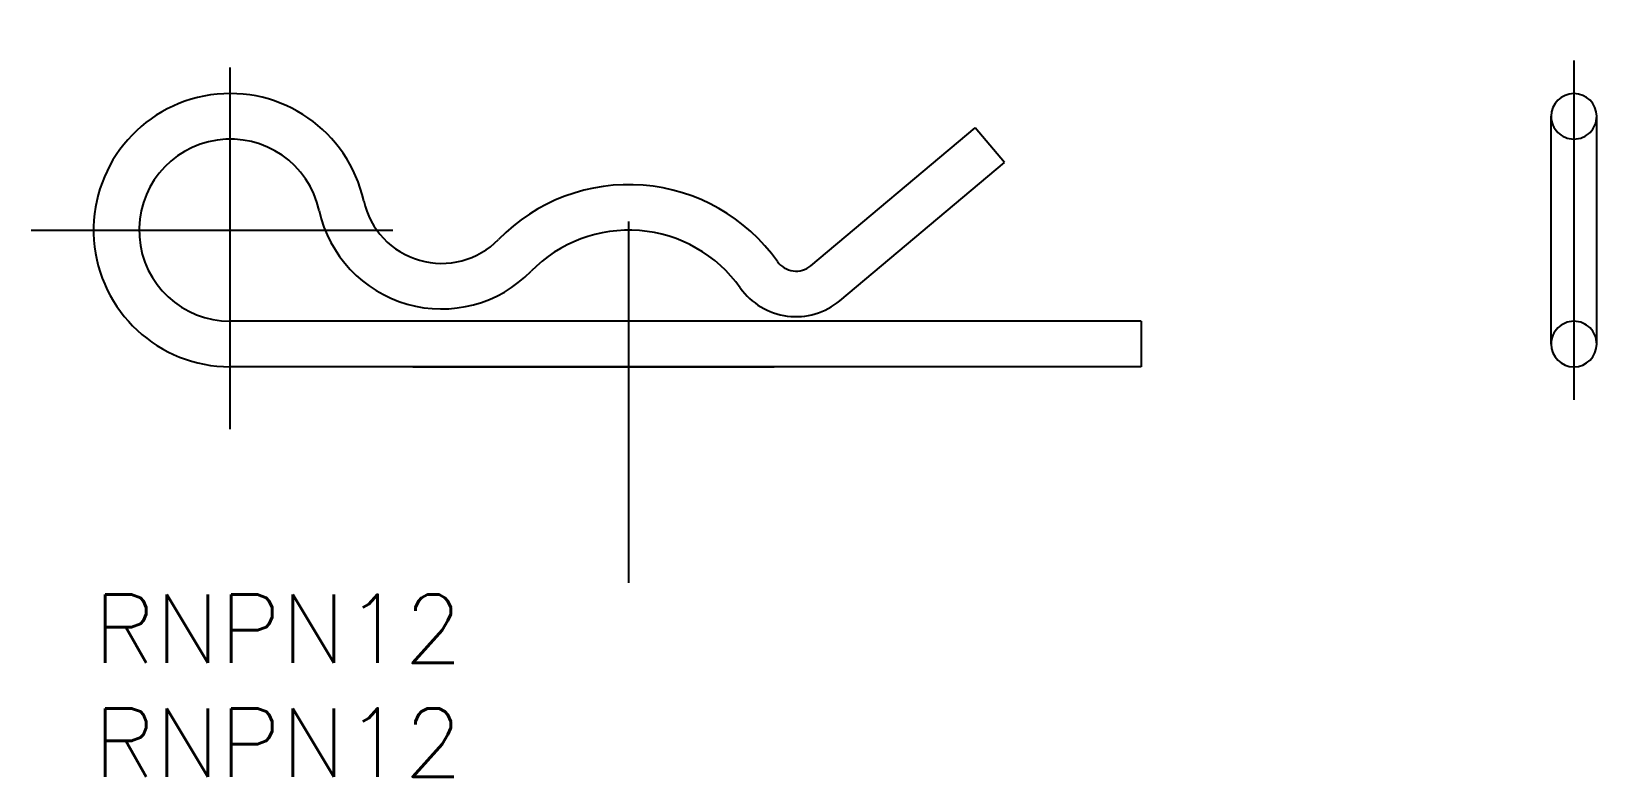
# Model space of a CAD drawing. Extents: x -2.7 to 66, y -8 to 24.7.
import ezdxf

# ---------------------------------------------------------------- set-up
doc = ezdxf.new("R2010")
doc.units = 0
doc.header["$LTSCALE"] = 0.5
doc.linetypes.add('CENTER', pattern=[50.8, 31.75, -6.35, 6.35, -6.35])
doc.linetypes.add('DASHED', pattern=[19.05, 12.7, -6.35])
for name, color, linetype in [('MSM_CENTER', 1, 'CENTER'), ('MSM_CONTINUOUS', 7, 'CONTINUOUS'), ('MSM_DASHED', 4, 'DASHED'), ('MSM_PART_NUMBER', 7, 'CONTINUOUS')]:
    doc.layers.add(name, color=color, linetype=linetype)
doc.styles.get("Standard").update_dxf_attribs({"font": 'txt.shx', "height": 3, "bigfont": 'bigfont.shx'})

msp = doc.modelspace()

# ---------------------------------------------------------------- linework, layer by layer
at = {"layer": 'MSM_CENTER'}
for p, q in [((6, 7.266), (6, 24.734)), ((65, 23.453), (65, 8.547)), ((23.5, 0.513), (23.5, 19.487)), ((-2.734, 16), (14.734, 16)), ((14.013, 10), (32.987, 10))]:
    msp.add_line(p, q, dxfattribs=at)
at = {"layer": 'MSM_CONTINUOUS'}
for p, q in [((64, 11), (64, 21)), ((66, 11), (66, 21)), ((31.487, 14.436), (38.714, 20.5)), ((40, 18.968), (38.714, 20.5)), ((32.773, 12.904), (40, 18.968)), ((46, 12), (6, 12)), ((46, 12), (46, 10)), ((46, 10), (6, 10))]:
    msp.add_line(p, q, dxfattribs=at)
for centre, radius, start, end in [((6, 16), 6, 12.4043, 270), ((65, 21), 1, 0, 180), ((6, 16), 4, 12.4043, 270), ((23.5, 10), 8, 35.30811, 135.63797), ((15.278, 18.041), 3.5, 192.4043, 315.63797), ((15.278, 18.041), 5.5, 192.4043, 315.63797), ((23.5, 10), 6, 35.30811, 135.63797), ((30.845, 15.202), 1, 215.30811, 310), ((30.845, 15.202), 3, 215.30811, 310), ((65, 11), 1, 180, 0)]:
    msp.add_arc(centre, radius, start, end, dxfattribs=at)
at = {"layer": 'MSM_DASHED'}
for centre, start, end in [((65, 21), 180, 0), ((65, 11), 0, 180)]:
    msp.add_arc(centre, 1, start, end, dxfattribs=at)

# ---------------------------------------------------------------- texts
at = {"layer": 'MSM_PART_NUMBER'}
for p in [(0, -3), (0, -8)]:
    msp.add_text('RNPN12', height=3, dxfattribs=at).set_placement(p)

doc.saveas('drawing.dxf')
